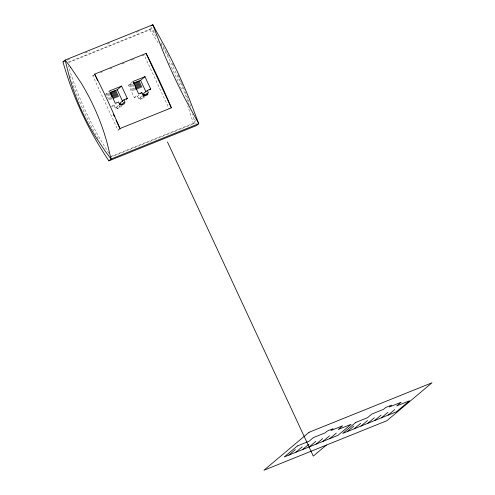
<?xml version="1.0" encoding="UTF-8"?>
<svg xmlns="http://www.w3.org/2000/svg" width="495" height="495" viewBox="0 0 495 495"><rect width="100%" height="100%" fill="white"/><g stroke="black" fill="none" stroke-linecap="round" stroke-linejoin="round"><path stroke-width="0.37" stroke-dasharray="2.48 1.86" d="M120.143 129.313L118.002 130.179L92.738 75.76L94.186 74.541M68.984 62.413L149.799 29.861L151.105 28.759L154.848 34.452A313.533 285.293 49.9 0 1 156.067 36.376M105.175 94.607L108.993 91.396M139.163 94.879L137.53 96.259L134.293 97.558L128.552 85.19L132.369 81.984M111.462 106.518L114.735 103.764M112.21 106.456L114.153 105.67L116.331 103.839M114.153 105.67L115.261 108.065L118.534 105.317M115.261 108.065L116.548 107.551L119.276 105.256M116.548 107.551L117.067 108.665L120.334 105.918M117.067 108.665L120.093 107.446L122.271 105.614M134.293 97.558L137.567 94.811M137.53 96.259L138.637 98.654L142.999 94.984M138.637 98.654L139.924 98.134L143.197 95.386M139.924 98.134L140.444 99.248L144.806 95.584M140.444 99.248L143.47 98.035L145.103 96.655M118.002 130.179L118.967 129.362M109.754 157.559L193.434 123.855L194.739 122.754L192.852 116.319A313.533 285.293 49.9 0 0 192.178 114.172M67.258 60.167L69.399 59.307M85.078 52.99L89.354 51.27M107.167 44.092L109.308 43.232M136.391 32.324L138.526 31.463M68.143 62.172L151.105 28.759M92.738 75.76L94.168 75.184M100.596 72.592L102.737 71.732M109.884 68.855L112.025 67.988M122.024 63.96L124.171 63.1M131.311 60.223L133.452 59.357M142.022 55.904L144.169 55.044L169.104 108.764M128.552 85.19L132.462 83.618M120.712 105.874L119.573 106.332L120.093 107.446M144.088 96.457L142.95 96.915L143.47 98.035M111.059 156.463L194.739 122.754M149.799 29.861L153.543 35.553A313.533 285.293 49.9 0 1 159.112 44.587M108.98 153.295L107.322 150.765A313.533 285.293 49.9 0 1 69.319 68.904L68.477 66.039M132.778 84.305L135.333 89.799M131.528 83.995L134.399 90.177M130.587 84.373L133.458 90.554M129.653 84.744L132.524 90.932M111.957 99.217L109.086 93.035L106.276 94.161L109.148 100.349M108.151 93.407L111.022 99.594M107.217 93.784L110.082 99.971M193.434 123.855L191.54 117.414A313.533 285.293 49.9 0 0 187.797 106.029M150.641 26.582A316.28 287.793 49.9 0 1 154.861 32.973M160.918 42.725A316.28 287.793 49.9 0 1 169.55 58.026M172.365 63.44A316.28 287.793 49.9 0 1 173.399 65.482M178.014 75.098A316.28 287.793 49.9 0 1 180.211 79.955M180.52 80.648A316.28 287.793 49.9 0 1 181.43 82.739M181.733 83.438A316.28 287.793 49.9 0 1 184.932 91.154M185.21 91.86A316.28 287.793 49.9 0 1 190.983 107.502M194.684 119.01A316.28 287.793 49.9 0 1 196.162 124.078M169.042 62.463A313.533 285.293 49.9 0 1 171.097 66.503M171.431 67.178A313.533 285.293 49.9 0 1 181.684 89.861M160.807 44.142A313.533 285.293 49.9 0 1 188.861 104.216M98.14 138.909A313.533 285.293 49.9 0 1 71.261 79.973M70.538 77.845A313.533 285.293 49.9 0 1 69.832 75.71"/><path stroke-width="0.74" d="M62.983 61.894L65.161 60.056L152.819 24.75L166.19 49.11A225.095 82.337 62.4 0 1 189.245 98.771L198.749 123.694L196.571 125.526L108.912 160.838A316.28 287.793 49.9 0 1 62.983 61.894L64.406 61.318M151.73 25.666L152.819 24.75L162.317 49.673A223.424 81.725 62.4 0 0 185.365 99.334L198.749 123.694L111.09 159L108.912 160.838M111.932 96.779L110.02 92.658L117.216 89.756L121.578 86.093L127.32 98.456L126.225 99.377M133.396 83.24L140.592 80.339L144.955 76.675L150.69 89.044L149.601 89.96M127.32 98.456L123.96 99.811L119.598 103.48L120.155 104.674M119.821 104.798L120.91 103.882L121.43 105.002L124.449 103.783L123.929 102.663L125.074 102.205L123.96 99.811M121.207 104.959L123.929 102.663M140.797 93.506L141.886 92.59L142.999 94.984L144.286 94.465L144.806 95.584L147.826 94.366L147.306 93.252L148.444 92.794L147.337 90.393L150.69 89.044M147.337 90.393L142.975 94.062L143.531 95.257M143.197 95.386L144.286 94.465M144.039 95.999L147.306 93.252M146.737 95.281L147.826 94.366M288.863 455.103L295.404 449.608M295.682 452.362L302.222 446.861M302.501 449.615L309.041 444.114M309.319 446.867L315.86 441.367M316.138 444.12L322.678 438.62M322.957 441.373L329.491 435.878M329.775 438.626L336.309 433.131M326.372 445.092L313.298 456.093L167.471 141.941M347.304 431.566L353.845 426.065M354.123 428.818L360.663 423.324M360.942 426.077L367.482 420.577M367.76 423.33L374.3 417.829M374.579 420.583L381.113 415.082M381.397 417.836L387.932 412.335M388.21 415.088L394.75 409.588M97.583 80.413L94.669 74.132L146.099 53.423L147.287 55.725A316.28 125.73 68.1 0 1 170.342 105.385L171.357 107.842L119.932 128.552L116.047 120.18M121.578 86.093L109.537 90.938L115.279 103.307L118.509 102.007L119.623 104.402L120.91 103.882M144.955 76.675L132.914 81.526L138.656 93.889L141.886 92.59M94.669 74.132L95.863 76.44A316.28 125.73 68.1 0 1 118.911 126.101L119.932 128.552M146.099 53.423L171.357 107.842M140.592 80.339L146.013 92.02M139.008 80.982L141.873 87.163M138.068 81.359L140.939 87.541M137.134 81.731L140.005 87.918M136.199 82.108L139.07 88.296M135.265 82.486L138.136 88.673M134.331 82.863L137.202 89.05M135.308 87.361L136.267 89.422M117.216 89.756L122.636 101.438M115.632 90.393L118.503 96.581M114.692 90.771L117.562 96.958M113.757 91.148L116.628 97.336M112.823 91.525L115.694 97.707M111.889 91.903L114.76 98.084M110.954 92.28L113.825 98.462M113.454 114.599L114.425 116.69M309.053 432.29L263.915 470.25L386.88 420.719L432.017 382.765L309.053 432.29M297.359 445.952L284.279 456.953L338.005 435.315L351.079 424.314L338.264 429.474L342.627 425.811L330.938 430.52L333.116 428.682L327.275 431.04L325.097 432.871L313.409 437.58L309.047 441.243L297.359 445.952M355.8 422.414L342.719 433.416L396.446 411.772L409.52 400.777L396.705 405.937L401.068 402.274L389.379 406.977L391.557 405.145L385.716 407.503L383.532 409.334L371.844 414.043L367.488 417.706L355.8 422.414M70.68 67.339L65.161 60.056L69.665 78.074L72.4 86.891A225.095 208.407 82.1 0 0 95.448 136.552L105.584 151.711L111.09 159L106.611 140.97L103.882 132.153A223.424 206.861 82.1 0 0 80.834 82.492L70.68 67.339"/></g></svg>
